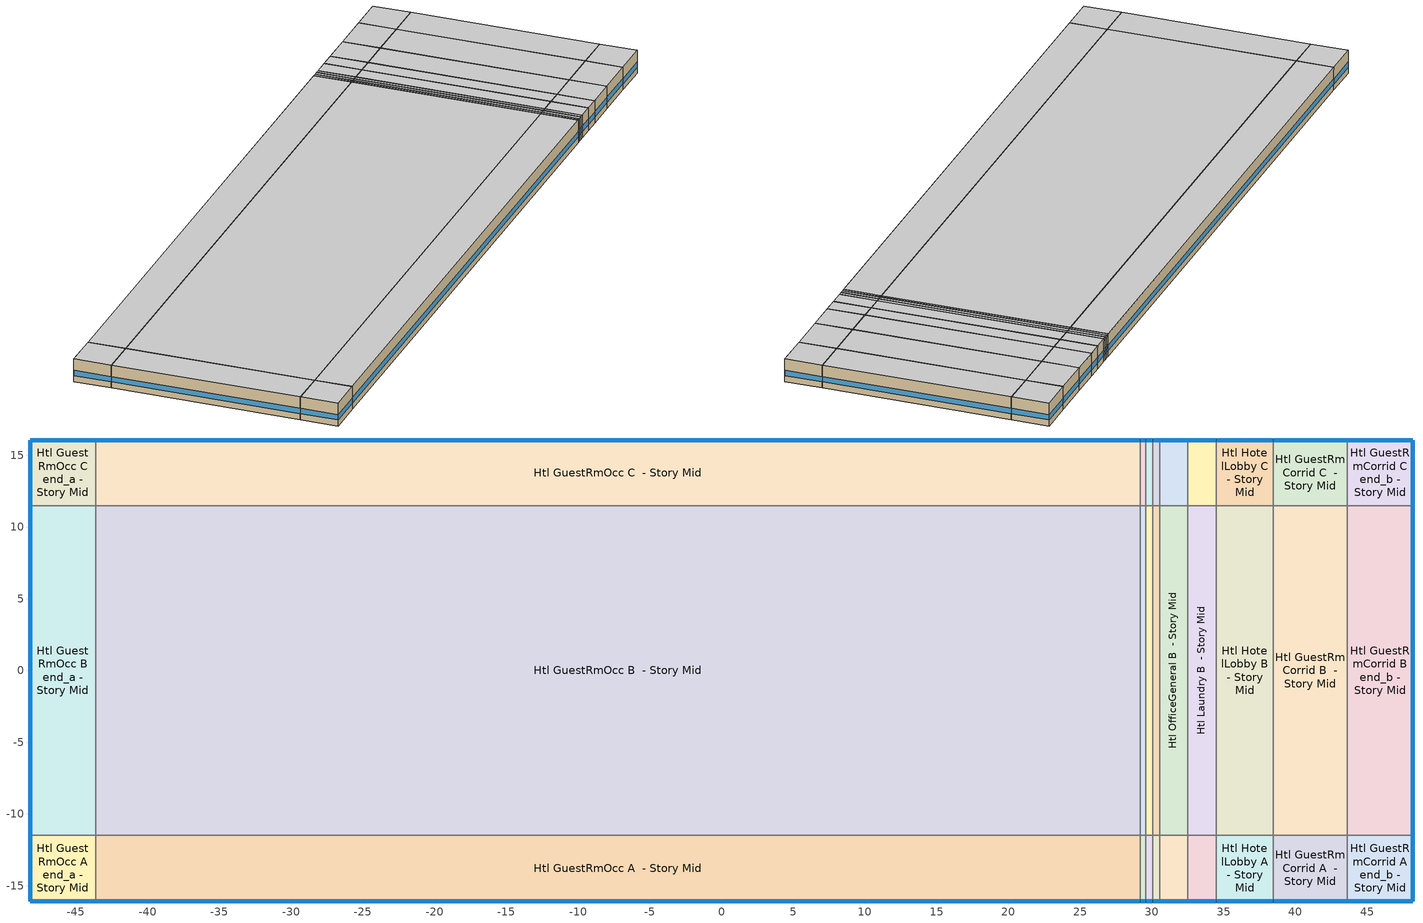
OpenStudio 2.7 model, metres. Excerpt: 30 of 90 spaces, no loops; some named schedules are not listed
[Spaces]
Htl GuestRmOcc A end_a - Story Mid
 floor adiabatic (DEER Carpeted 6in Slab Floor): -48.2,-16.07 -48.2,-11.5 -43.63,-11.5 -43.63,-16.07 z7.24
 wall outside: -48.2,-11.5 -48.2,-16.07 -43.63,-16.07 z7.24:10.13
 wall to Htl GuestRmOcc B end_a - Story Mid: -43.63,-11.5 -48.2,-11.5 z7.24:10.13
 wall to Htl GuestRmOcc A  - Story Mid: -43.63,-16.07 -43.63,-11.5 z7.24:10.13
 window: -48.18,-16.07 -43.66,-16.07 / -48.2,-11.52 -48.2,-16.04 z8:8.67
 ceiling adiabatic (DEER Carpeted 6in Slab Floor): -43.63,-16.07 -43.63,-11.5 -48.2,-11.5 -48.2,-16.07 z10.13
Htl GuestRmOcc B end_a - Story Mid
 floor adiabatic (DEER Carpeted 6in Slab Floor): -48.2,-11.5 -48.2,11.5 -43.63,11.5 -43.63,-11.5 z7.24
 wall outside: -48.2,11.5 -48.2,-11.5 z7.24:10.13
 wall to Htl GuestRmOcc C end_a - Story Mid: -43.63,11.5 -48.2,11.5 z7.24:10.13
 wall to Htl GuestRmOcc B  - Story Mid: -43.63,-11.5 -43.63,11.5 z7.24:10.13
 window: -48.2,11.47 -48.2,-11.47 z8:8.67
 ceiling adiabatic (DEER Carpeted 6in Slab Floor): -43.63,-11.5 -43.63,11.5 -48.2,11.5 -48.2,-11.5 z10.13
Htl GuestRmOcc C end_a - Story Mid
 floor adiabatic (DEER Carpeted 6in Slab Floor): -48.2,11.5 -48.2,16.07 -43.63,16.07 -43.63,11.5 z7.24
 wall outside: -43.63,16.07 -48.2,16.07 -48.2,11.5 z7.24:10.13
 wall to Htl GuestRmOcc C  - Story Mid: -43.63,11.5 -43.63,16.07 z7.24:10.13
 window: -48.2,16.04 -48.2,11.52 / -43.66,16.07 -48.18,16.07 z8:8.67
 ceiling adiabatic (DEER Carpeted 6in Slab Floor): -43.63,11.5 -43.63,16.07 -48.2,16.07 -48.2,11.5 z10.13
Htl GuestRmOcc A  - Story Mid
 floor adiabatic (DEER Carpeted 6in Slab Floor): -43.63,-16.07 -43.63,-11.5 29.19,-11.5 29.19,-16.07 z7.24
 wall outside: -43.63,-16.07 29.19,-16.07 z7.24:10.13
 wall to Htl GuestRmOcc B  - Story Mid: 29.19,-11.5 -43.63,-11.5 z7.24:10.13
 wall to Htl Dining A  - Story Mid: 29.19,-16.07 29.19,-11.5 z7.24:10.13
 window: -43.61,-16.07 29.17,-16.07 z8:8.67
 ceiling adiabatic (DEER Carpeted 6in Slab Floor): 29.19,-16.07 29.19,-11.5 -43.63,-11.5 -43.63,-16.07 z10.13
Htl GuestRmOcc B  - Story Mid
 floor adiabatic (DEER Carpeted 6in Slab Floor): -43.63,-11.5 -43.63,11.5 29.19,11.5 29.19,-11.5 z7.24
 wall to Htl GuestRmOcc C  - Story Mid: 29.19,11.5 -43.63,11.5 z7.24:10.13
 wall to Htl Dining B  - Story Mid: 29.19,-11.5 29.19,11.5 z7.24:10.13
 ceiling adiabatic (DEER Carpeted 6in Slab Floor): 29.19,-11.5 29.19,11.5 -43.63,11.5 -43.63,-11.5 z10.13
Htl GuestRmOcc C  - Story Mid
 floor adiabatic (DEER Carpeted 6in Slab Floor): -43.63,11.5 -43.63,16.07 29.19,16.07 29.19,11.5 z7.24
 wall outside: 29.19,16.07 -43.63,16.07 z7.24:10.13
 wall to Htl Dining C  - Story Mid: 29.19,11.5 29.19,16.07 z7.24:10.13
 window: 29.17,16.07 -43.61,16.07 z8:8.67
 ceiling adiabatic (DEER Carpeted 6in Slab Floor): 29.19,11.5 29.19,16.07 -43.63,16.07 -43.63,11.5 z10.13
Htl Dining A  - Story Mid
 floor adiabatic (DEER Carpeted 6in Slab Floor): 29.19,-16.07 29.19,-11.5 29.58,-11.5 29.58,-16.07 z7.24
 wall outside: 29.19,-16.07 29.58,-16.07 z7.24:10.13
 wall to Htl Dining B  - Story Mid: 29.58,-11.5 29.19,-11.5 z7.24:10.13
 wall to Htl BarCasino A  - Story Mid: 29.58,-16.07 29.58,-11.5 z7.24:10.13
 window: 29.22,-16.07 29.55,-16.07 z8:8.77
 ceiling adiabatic (DEER Carpeted 6in Slab Floor): 29.58,-16.07 29.58,-11.5 29.19,-11.5 29.19,-16.07 z10.13
Htl Dining B  - Story Mid
 floor adiabatic (DEER Carpeted 6in Slab Floor): 29.19,-11.5 29.19,11.5 29.58,11.5 29.58,-11.5 z7.24
 wall to Htl Dining C  - Story Mid: 29.58,11.5 29.19,11.5 z7.24:10.13
 wall to Htl BarCasino B  - Story Mid: 29.58,-11.5 29.58,11.5 z7.24:10.13
 ceiling adiabatic (DEER Carpeted 6in Slab Floor): 29.58,-11.5 29.58,11.5 29.19,11.5 29.19,-11.5 z10.13
Htl Dining C  - Story Mid
 floor adiabatic (DEER Carpeted 6in Slab Floor): 29.19,11.5 29.19,16.07 29.58,16.07 29.58,11.5 z7.24
 wall outside: 29.58,16.07 29.19,16.07 z7.24:10.13
 wall to Htl BarCasino C  - Story Mid: 29.58,11.5 29.58,16.07 z7.24:10.13
 window: 29.55,16.07 29.22,16.07 z8:8.77
 ceiling adiabatic (DEER Carpeted 6in Slab Floor): 29.58,11.5 29.58,16.07 29.19,16.07 29.19,11.5 z10.13
Htl BarCasino A  - Story Mid
 floor adiabatic (DEER Carpeted 6in Slab Floor): 29.58,-16.07 29.58,-11.5 30.06,-11.5 30.06,-16.07 z7.24
 wall outside: 29.58,-16.07 30.06,-16.07 z7.24:10.13
 wall to Htl BarCasino B  - Story Mid: 30.06,-11.5 29.58,-11.5 z7.24:10.13
 wall to Htl Kitchen A  - Story Mid: 30.06,-16.07 30.06,-11.5 z7.24:10.13
 window: 29.6,-16.07 30.03,-16.07 z8:8.75
 ceiling adiabatic (DEER Carpeted 6in Slab Floor): 30.06,-16.07 30.06,-11.5 29.58,-11.5 29.58,-16.07 z10.13
Htl BarCasino B  - Story Mid
 floor adiabatic (DEER Carpeted 6in Slab Floor): 29.58,-11.5 29.58,11.5 30.06,11.5 30.06,-11.5 z7.24
 wall to Htl BarCasino C  - Story Mid: 30.06,11.5 29.58,11.5 z7.24:10.13
 wall to Htl Kitchen B  - Story Mid: 30.06,-11.5 30.06,11.5 z7.24:10.13
 ceiling adiabatic (DEER Carpeted 6in Slab Floor): 30.06,-11.5 30.06,11.5 29.58,11.5 29.58,-11.5 z10.13
Htl BarCasino C  - Story Mid
 floor adiabatic (DEER Carpeted 6in Slab Floor): 29.58,11.5 29.58,16.07 30.06,16.07 30.06,11.5 z7.24
 wall outside: 30.06,16.07 29.58,16.07 z7.24:10.13
 wall to Htl Kitchen C  - Story Mid: 30.06,11.5 30.06,16.07 z7.24:10.13
 window: 30.03,16.07 29.6,16.07 z8:8.75
 ceiling adiabatic (DEER Carpeted 6in Slab Floor): 30.06,11.5 30.06,16.07 29.58,16.07 29.58,11.5 z10.13
Htl Kitchen A  - Story Mid
 floor adiabatic (DEER Carpeted 6in Slab Floor): 30.06,-16.07 30.06,-11.5 30.54,-11.5 30.54,-16.07 z7.24
 wall outside: 30.06,-16.07 30.54,-16.07 z7.24:10.13
 wall to Htl Kitchen B  - Story Mid: 30.54,-11.5 30.06,-11.5 z7.24:10.13
 wall to Htl OfficeGeneral A  - Story Mid: 30.54,-16.07 30.54,-11.5 z7.24:10.13
 window: 30.08,-16.07 30.52,-16.07 z8:8.75
 ceiling adiabatic (DEER Carpeted 6in Slab Floor): 30.54,-16.07 30.54,-11.5 30.06,-11.5 30.06,-16.07 z10.13
Htl Kitchen B  - Story Mid
 floor adiabatic (DEER Carpeted 6in Slab Floor): 30.06,-11.5 30.06,11.5 30.54,11.5 30.54,-11.5 z7.24
 wall to Htl Kitchen C  - Story Mid: 30.54,11.5 30.06,11.5 z7.24:10.13
 wall to Htl OfficeGeneral B  - Story Mid: 30.54,-11.5 30.54,11.5 z7.24:10.13
 ceiling adiabatic (DEER Carpeted 6in Slab Floor): 30.54,-11.5 30.54,11.5 30.06,11.5 30.06,-11.5 z10.13
Htl Kitchen C  - Story Mid
 floor adiabatic (DEER Carpeted 6in Slab Floor): 30.06,11.5 30.06,16.07 30.54,16.07 30.54,11.5 z7.24
 wall outside: 30.54,16.07 30.06,16.07 z7.24:10.13
 wall to Htl OfficeGeneral C  - Story Mid: 30.54,11.5 30.54,16.07 z7.24:10.13
 window: 30.52,16.07 30.08,16.07 z8:8.75
 ceiling adiabatic (DEER Carpeted 6in Slab Floor): 30.54,11.5 30.54,16.07 30.06,16.07 30.06,11.5 z10.13
Htl OfficeGeneral A  - Story Mid
 floor adiabatic (DEER Carpeted 6in Slab Floor): 30.54,-16.07 30.54,-11.5 32.52,-11.5 32.52,-16.07 z7.24
 wall outside: 30.54,-16.07 32.52,-16.07 z7.24:10.13
 wall to Htl OfficeGeneral B  - Story Mid: 32.52,-11.5 30.54,-11.5 z7.24:10.13
 wall to Htl Laundry A  - Story Mid: 32.52,-16.07 32.52,-11.5 z7.24:10.13
 window: 30.57,-16.07 32.49,-16.07 z8:8.68
 ceiling adiabatic (DEER Carpeted 6in Slab Floor): 32.52,-16.07 32.52,-11.5 30.54,-11.5 30.54,-16.07 z10.13
Htl OfficeGeneral B  - Story Mid
 floor adiabatic (DEER Carpeted 6in Slab Floor): 30.54,-11.5 30.54,11.5 32.52,11.5 32.52,-11.5 z7.24
 wall to Htl OfficeGeneral C  - Story Mid: 32.52,11.5 30.54,11.5 z7.24:10.13
 wall to Htl Laundry B  - Story Mid: 32.52,-11.5 32.52,11.5 z7.24:10.13
 ceiling adiabatic (DEER Carpeted 6in Slab Floor): 32.52,-11.5 32.52,11.5 30.54,11.5 30.54,-11.5 z10.13
Htl OfficeGeneral C  - Story Mid
 floor adiabatic (DEER Carpeted 6in Slab Floor): 30.54,11.5 30.54,16.07 32.52,16.07 32.52,11.5 z7.24
 wall outside: 32.52,16.07 30.54,16.07 z7.24:10.13
 wall to Htl Laundry C  - Story Mid: 32.52,11.5 32.52,16.07 z7.24:10.13
 window: 32.49,16.07 30.57,16.07 z8:8.68
 ceiling adiabatic (DEER Carpeted 6in Slab Floor): 32.52,11.5 32.52,16.07 30.54,16.07 30.54,11.5 z10.13
Htl Laundry A  - Story Mid
 floor adiabatic (DEER Carpeted 6in Slab Floor): 32.52,-16.07 32.52,-11.5 34.49,-11.5 34.49,-16.07 z7.24
 wall outside: 32.52,-16.07 34.49,-16.07 z7.24:10.13
 wall to Htl Laundry B  - Story Mid: 34.49,-11.5 32.52,-11.5 z7.24:10.13
 wall to Htl HotelLobby A  - Story Mid: 34.49,-16.07 34.49,-11.5 z7.24:10.13
 window: 32.54,-16.07 34.47,-16.07 z8:8.68
 ceiling adiabatic (DEER Carpeted 6in Slab Floor): 34.49,-16.07 34.49,-11.5 32.52,-11.5 32.52,-16.07 z10.13
Htl Laundry B  - Story Mid
 floor adiabatic (DEER Carpeted 6in Slab Floor): 32.52,-11.5 32.52,11.5 34.49,11.5 34.49,-11.5 z7.24
 wall to Htl Laundry C  - Story Mid: 34.49,11.5 32.52,11.5 z7.24:10.13
 wall to Htl HotelLobby B  - Story Mid: 34.49,-11.5 34.49,11.5 z7.24:10.13
 ceiling adiabatic (DEER Carpeted 6in Slab Floor): 34.49,-11.5 34.49,11.5 32.52,11.5 32.52,-11.5 z10.13
Htl Laundry C  - Story Mid
 floor adiabatic (DEER Carpeted 6in Slab Floor): 32.52,11.5 32.52,16.07 34.49,16.07 34.49,11.5 z7.24
 wall outside: 34.49,16.07 32.52,16.07 z7.24:10.13
 wall to Htl HotelLobby C  - Story Mid: 34.49,11.5 34.49,16.07 z7.24:10.13
 window: 34.47,16.07 32.54,16.07 z8:8.68
 ceiling adiabatic (DEER Carpeted 6in Slab Floor): 34.49,11.5 34.49,16.07 32.52,16.07 32.52,11.5 z10.13
Htl HotelLobby A  - Story Mid
 floor adiabatic (DEER Carpeted 6in Slab Floor): 34.49,-16.07 34.49,-11.5 38.46,-11.5 38.46,-16.07 z7.24
 wall outside: 34.49,-16.07 38.46,-16.07 z7.24:10.13
 wall to Htl HotelLobby B  - Story Mid: 38.46,-11.5 34.49,-11.5 z7.24:10.13
 wall to Htl GuestRmCorrid A  - Story Mid: 38.46,-16.07 38.46,-11.5 z7.24:10.13
 window: 34.52,-16.07 38.43,-16.07 z8:8.68
 ceiling adiabatic (DEER Carpeted 6in Slab Floor): 38.46,-16.07 38.46,-11.5 34.49,-11.5 34.49,-16.07 z10.13
Htl HotelLobby B  - Story Mid
 floor adiabatic (DEER Carpeted 6in Slab Floor): 34.49,-11.5 34.49,11.5 38.46,11.5 38.46,-11.5 z7.24
 wall to Htl HotelLobby C  - Story Mid: 38.46,11.5 34.49,11.5 z7.24:10.13
 wall to Htl GuestRmCorrid B  - Story Mid: 38.46,-11.5 38.46,11.5 z7.24:10.13
 ceiling adiabatic (DEER Carpeted 6in Slab Floor): 38.46,-11.5 38.46,11.5 34.49,11.5 34.49,-11.5 z10.13
Htl HotelLobby C  - Story Mid
 floor adiabatic (DEER Carpeted 6in Slab Floor): 34.49,11.5 34.49,16.07 38.46,16.07 38.46,11.5 z7.24
 wall outside: 38.46,16.07 34.49,16.07 z7.24:10.13
 wall to Htl GuestRmCorrid C  - Story Mid: 38.46,11.5 38.46,16.07 z7.24:10.13
 window: 38.43,16.07 34.52,16.07 z8:8.68
 ceiling adiabatic (DEER Carpeted 6in Slab Floor): 38.46,11.5 38.46,16.07 34.49,16.07 34.49,11.5 z10.13
Htl GuestRmCorrid A  - Story Mid
 floor adiabatic (DEER Carpeted 6in Slab Floor): 38.46,-16.07 38.46,-11.5 43.63,-11.5 43.63,-16.07 z7.24
 wall outside: 38.46,-16.07 43.63,-16.07 z7.24:10.13
 wall to Htl GuestRmCorrid B  - Story Mid: 43.63,-11.5 38.46,-11.5 z7.24:10.13
 wall to Htl GuestRmCorrid A end_b - Story Mid: 43.63,-16.07 43.63,-11.5 z7.24:10.13
 window: 38.48,-16.07 43.61,-16.07 z8:8.67
 ceiling adiabatic (DEER Carpeted 6in Slab Floor): 43.63,-16.07 43.63,-11.5 38.46,-11.5 38.46,-16.07 z10.13
Htl GuestRmCorrid B  - Story Mid
 floor adiabatic (DEER Carpeted 6in Slab Floor): 38.46,-11.5 38.46,11.5 43.63,11.5 43.63,-11.5 z7.24
 wall to Htl GuestRmCorrid C  - Story Mid: 43.63,11.5 38.46,11.5 z7.24:10.13
 wall to Htl GuestRmCorrid B end_b - Story Mid: 43.63,-11.5 43.63,11.5 z7.24:10.13
 ceiling adiabatic (DEER Carpeted 6in Slab Floor): 43.63,-11.5 43.63,11.5 38.46,11.5 38.46,-11.5 z10.13
Htl GuestRmCorrid C  - Story Mid
 floor adiabatic (DEER Carpeted 6in Slab Floor): 38.46,11.5 38.46,16.07 43.63,16.07 43.63,11.5 z7.24
 wall outside: 43.63,16.07 38.46,16.07 z7.24:10.13
 wall to Htl GuestRmCorrid C end_b - Story Mid: 43.63,11.5 43.63,16.07 z7.24:10.13
 window: 43.61,16.07 38.48,16.07 z8:8.67
 ceiling adiabatic (DEER Carpeted 6in Slab Floor): 43.63,11.5 43.63,16.07 38.46,16.07 38.46,11.5 z10.13
Htl GuestRmCorrid A end_b - Story Mid
 floor adiabatic (DEER Carpeted 6in Slab Floor): 43.63,-16.07 43.63,-11.5 48.2,-11.5 48.2,-16.07 z7.24
 wall outside: 43.63,-16.07 48.2,-16.07 48.2,-11.5 z7.24:10.13
 wall to Htl GuestRmCorrid B end_b - Story Mid: 48.2,-11.5 43.63,-11.5 z7.24:10.13
 window: 43.66,-16.07 48.18,-16.07 / 48.2,-16.04 48.2,-11.52 z8:8.67
 ceiling adiabatic (DEER Carpeted 6in Slab Floor): 48.2,-16.07 48.2,-11.5 43.63,-11.5 43.63,-16.07 z10.13
Htl GuestRmCorrid B end_b - Story Mid
 floor adiabatic (DEER Carpeted 6in Slab Floor): 43.63,-11.5 43.63,11.5 48.2,11.5 48.2,-11.5 z7.24
 wall outside: 48.2,-11.5 48.2,11.5 z7.24:10.13
 wall to Htl GuestRmCorrid C end_b - Story Mid: 48.2,11.5 43.63,11.5 z7.24:10.13
 window: 48.2,-11.47 48.2,11.47 z8:8.67
 ceiling adiabatic (DEER Carpeted 6in Slab Floor): 48.2,-11.5 48.2,11.5 43.63,11.5 43.63,-11.5 z10.13
Htl GuestRmCorrid C end_b - Story Mid
 floor adiabatic (DEER Carpeted 6in Slab Floor): 43.63,11.5 43.63,16.07 48.2,16.07 48.2,11.5 z7.24
 wall outside: 48.2,11.5 48.2,16.07 43.63,16.07 z7.24:10.13
 window: 48.18,16.07 43.66,16.07 / 48.2,11.52 48.2,16.04 z8:8.67
 ceiling adiabatic (DEER Carpeted 6in Slab Floor): 48.2,11.5 48.2,16.07 43.63,16.07 43.63,11.5 z10.13
[Building]
DEER Pre-1975|Htl: Default Construction Set=Res DEER Pre-1975 - Htl - CEC T24-CEC6; Standards Building Type=Htl
[Site]
Site 1: Terrain=City
[ClimateZones]
Climate Zone Institution Name 1=CEC; Climate Zone Document Name 1=California Climate Zone Descriptions; Climate Zone Document Year 1=1995; Climate Zone Value 1=6; Climate Zone Institution Name 2=ASHRAE; Climate Zone Document Name 2=ANSI/ASHRAE Standard 169; Climate Zone Document Year 2=2006
[SizingPeriod:DesignDay] Barometric Pressure {Pa}=100977; Sky Clearness=0; Rain Indicator=0; Snow Indicator=0; Day of Month=21; Daylight Saving Time Indicator=0; Humidity Indicating Type=Wetbulb; Dry-Bulb Temperature Range Modifier Type=DefaultMultipliers
Name | Maximum Dry-Bulb Temperature {C} | Daily Dry-Bulb Temperature Range {deltaC} | Humidity Indicating Conditions at Maximum Dry-Bulb | Wind Speed {m/s} | Wind Direction {deg} | Month | Day Type | Solar Model Indicator | ASHRAE Taub | ASHRAE Taud
Houston Bush Intercontinental Ann Htg 99.6% Condns DB | -1.6 | 0 | -1.6 | 2.8 | 0 | 1 | WinterDesignDay | ASHRAEClearSky
Houston Bush Intercontinental Ann Clg .4% Condns DB=>MWB | 36 | 10.1 | 24.8 | 3.5 | 170 | 7 | SummerDesignDay | ASHRAETau | 0.499 | 1.97
[Site:GroundTemperature:BuildingSurface]
19.527, 19.502, 19.536, 19.598, 20.002, 21.64, 22.225, 22.375, 21.449, 20.121, 19.802, 19.633
[DefaultConstructionSet]
Res DEER Pre-1975 - Htl - CEC T24-CEC6: Default Exterior Surface Constructions=Default Surface Constructions 1; Default Interior Surface Constructions=Default Surface Constructions 2; Default Ground Contact Surface Constructions=Default Surface Constructions 3; Default Exterior SubSurface Constructions=Default Sub Surface Constructions 1; Default Interior SubSurface Constructions=Default Sub Surface Constructions 2; Interior Partition Construction=Typical Interior Partition
[DefaultSurfaceConstructions]
Name | Floor Construction | Wall Construction | Roof Ceiling Construction
Default Surface Constructions 1 | DEER Uncarpeted 6in Slab Floor | DEER Insulated Exterior Mass Wall R-3.51 | DEER Metal Framed Roof R-15.77
Default Surface Constructions 2 | DEER Carpeted 6in Slab Floor | Typical Interior Wall | DEER Carpeted 6in Slab Floor
Default Surface Constructions 3 | DEER Carpeted 6in Slab Floor | Typical Uninsulated Basement Mass Wall
[Construction]
DEER Uncarpeted 6in Slab Floor: Typical Insulation R-1.73, 6 in. Normalweight Concrete Floor
DEER Insulated Exterior Mass Wall R-3.51: 8 in. Concrete Block Wall, Typical Insulation R-1.73
DEER Metal Framed Roof R-15.77: Roof Membrane, Typical Insulation R-15.27, Metal Roof Surface
DEER Carpeted 6in Slab Floor: Typical Insulation, 6 in. Normalweight Concrete Floor, Typical Carpet Pad
Typical Interior Wall: G01 13mm gypsum board, G01 13mm gypsum board
Typical Uninsulated Basement Mass Wall: 8 in. Concrete Block Basement Wall
DEER Metal Framed Window U-1.23 SHGC 0.82: Simple Glazing U-1.23 SHGC 0.82
DEER Metal Framed Window U-1.23 SHGC 0.82 1: Simple Glazing U-1.23 SHGC 0.82 1
Typical Uninsulated Swinging Door: Typical Insulation
U 0.98 SHGC 0.68 Sgl Ref-B-H Clr 6mm: REF B CLEAR HI 6MM
Typical Insulated Metal Door: F08 Metal surface, Typical Insulation
DEER Skylight U-1.31 SHGC 0.61: Simple Glazing U-1.23 SHGC 0.61
Typical Interior Window: Clear 3mm
Typical Interior Door; Typical Interior Partition: G05 25mm wood
[Material:NoMass] Roughness=Smooth; Thermal Absorptance=0.9; Solar Absorptance=0.7
Name | Thermal Resistance {m2-K/W} | Visible Absorptance
Typical Insulation R-1.73 | 0.305336 | 0.7
Typical Insulation R-15.27 | 2.68843 | 0.7
Typical Insulation | 0.0282222 | 0.7
Typical Carpet Pad | 0.21648 | 0.8
[Material] Thermal Absorptance=0.9
Name | Roughness | Thickness {m} | Conductivity {W/m-K} | Density {kg/m3} | Specific Heat {J/kg-K} | Solar Absorptance | Visible Absorptance
6 in. Normalweight Concrete Floor | MediumRough | 0.1524 | 2.31 | 2322 | 832 | 0.7 | 0.7
8 in. Concrete Block Wall | MediumRough | 0.2032 | 0.72 | 800 | 832 | 0.7 | 0.7
Roof Membrane | VeryRough | 0.0095 | 0.16 | 1121.29 | 1460 | 0.7 | 0.7
Metal Roof Surface; F08 Metal surface | Smooth | 0.0008 | 45.28 | 7824 | 500 | 0.7 | 0.7
G01 13mm gypsum board | Smooth | 0.0127 | 0.160031 | 800.001 | 1090.73 | 0.7 | 0.5
8 in. Concrete Block Basement Wall | MediumRough | 0.2032 | 1.326 | 1842 | 912 | 0.7 | 0.7
G05 25mm wood | MediumSmooth | 0.0254 | 0.15 | 608 | 1630 | 0.5 | 0.5
[DefaultSubSurfaceConstructions]
Name | Fixed Window Construction | Operable Window Construction | Door Construction | Glass Door Construction | Overhead Door Construction | Skylight Construction | Tubular Daylight Dome Construction | Tubular Daylight Diffuser Construction
Default Sub Surface Constructions 1 | DEER Metal Framed Window U-1.23 SHGC 0.82 | DEER Metal Framed Window U-1.23 SHGC 0.82 1 | Typical Uninsulated Swinging Door | U 0.98 SHGC 0.68 Sgl Ref-B-H Clr 6mm | Typical Insulated Metal Door | DEER Skylight U-1.31 SHGC 0.61 | Typical Interior Window | Typical Interior Window
Default Sub Surface Constructions 2 | Typical Interior Window | Typical Interior Window | Typical Interior Door
[WindowMaterial:SimpleGlazingSystem] Visible Transmittance=0.25
Name | U-Factor {W/m2-K} | Solar Heat Gain Coefficient
Simple Glazing U-1.23 SHGC 0.82; Simple Glazing U-1.23 SHGC 0.82 1 | 6.98426 | 0.82
Simple Glazing U-1.23 SHGC 0.61 | 7 | 0.61
[WindowMaterial:Glazing] Optical Data Type=SpectralAverage; Infrared Transmittance at Normal Incidence=0; Front Side Infrared Hemispherical Emissivity=0.84; Conductivity {W/m-K}=0.9; Dirt Correction Factor for Solar and Visible Transmittance=1; Solar Diffusing=No
Name | Thickness {m} | Solar Transmittance at Normal Incidence | Front Side Solar Reflectance at Normal Incidence | Back Side Solar Reflectance at Normal Incidence | Visible Transmittance at Normal Incidence | Front Side Visible Reflectance at Normal Incidence | Back Side Visible Reflectance at Normal Incidence | Back Side Infrared Hemispherical Emissivity
REF B CLEAR HI 6MM | 0.006 | 0.24 | 0.16 | 0.32 | 0.3 | 0.16 | 0.29 | 0.6
Clear 3mm | 0.003 | 0.837 | 0.075 | 0.075 | 0.898 | 0.081 | 0.081 | 0.84
[SpaceType] Standards Building Type=Htl
Name | Default Schedule Set | Design Specification Outdoor Air Object | Standards Space Type
Htl Dining - DEER Pre-1975 | Htl Dining Schedule Set | Htl Dining Ventilation | Dining
Htl BarCasino - DEER Pre-1975 | Htl BarCasino Schedule Set | Htl BarCasino Ventilation | BarCasino
Htl HotelLobby - DEER Pre-1975 | Htl HotelLobby Schedule Set | Htl HotelLobby Ventilation | HotelLobby
Htl OfficeGeneral - DEER Pre-1975 | Htl OfficeGeneral Schedule Set | Htl OfficeGeneral Ventilation | OfficeGeneral
Htl GuestRmCorrid - DEER Pre-1975 | Htl GuestRmCorrid Schedule Set | Htl GuestRmCorrid Ventilation | GuestRmCorrid
Htl Laundry - DEER Pre-1975 | Htl Laundry Schedule Set | Htl Laundry Ventilation | Laundry
Htl GuestRmOcc - DEER Pre-1975 | Htl GuestRmOcc Schedule Set | Htl GuestRmOcc Ventilation | GuestRmOcc
Htl Kitchen - DEER Pre-1975 | Htl Kitchen Schedule Set | Htl Kitchen Ventilation | Kitchen
[BuildingStory]
Story Mid: Nominal Z Coordinate {m}=7.239; Nominal Floor to Floor Height {m}=2.8956
[Space] Building Story=Story Mid
Name | Space Type | Thermal Zone
Htl GuestRmOcc A end_a - Story Mid | Htl GuestRmOcc - DEER Pre-1975 | Zone Htl GuestRmOcc A end_a - Story Mid
Htl GuestRmOcc B end_a - Story Mid | Htl GuestRmOcc - DEER Pre-1975 | Zone Htl GuestRmOcc B end_a - Story Mid
Htl GuestRmOcc C end_a - Story Mid | Htl GuestRmOcc - DEER Pre-1975 | Zone Htl GuestRmOcc C end_a - Story Mid
Htl GuestRmOcc A  - Story Mid | Htl GuestRmOcc - DEER Pre-1975 | Zone Htl GuestRmOcc A  - Story Mid
Htl GuestRmOcc B  - Story Mid | Htl GuestRmOcc - DEER Pre-1975 | Zone Htl GuestRmOcc B  - Story Mid
Htl GuestRmOcc C  - Story Mid | Htl GuestRmOcc - DEER Pre-1975 | Zone Htl GuestRmOcc C  - Story Mid
Htl Dining A  - Story Mid | Htl Dining - DEER Pre-1975 | Zone Htl Dining A  - Story Mid
Htl Dining B  - Story Mid | Htl Dining - DEER Pre-1975 | Zone Htl Dining B  - Story Mid
Htl Dining C  - Story Mid | Htl Dining - DEER Pre-1975 | Zone Htl Dining C  - Story Mid
Htl BarCasino A  - Story Mid | Htl BarCasino - DEER Pre-1975 | Zone Htl BarCasino A  - Story Mid
Htl BarCasino B  - Story Mid | Htl BarCasino - DEER Pre-1975 | Zone Htl BarCasino B  - Story Mid
Htl BarCasino C  - Story Mid | Htl BarCasino - DEER Pre-1975 | Zone Htl BarCasino C  - Story Mid
Htl Kitchen A  - Story Mid | Htl Kitchen - DEER Pre-1975 | Zone Htl Kitchen A  - Story Mid
Htl Kitchen B  - Story Mid | Htl Kitchen - DEER Pre-1975 | Zone Htl Kitchen B  - Story Mid
Htl Kitchen C  - Story Mid | Htl Kitchen - DEER Pre-1975 | Zone Htl Kitchen C  - Story Mid
Htl OfficeGeneral A  - Story Mid | Htl OfficeGeneral - DEER Pre-1975 | Zone Htl OfficeGeneral A  - Story Mid
Htl OfficeGeneral B  - Story Mid | Htl OfficeGeneral - DEER Pre-1975 | Zone Htl OfficeGeneral B  - Story Mid
Htl OfficeGeneral C  - Story Mid | Htl OfficeGeneral - DEER Pre-1975 | Zone Htl OfficeGeneral C  - Story Mid
Htl Laundry A  - Story Mid | Htl Laundry - DEER Pre-1975 | Zone Htl Laundry A  - Story Mid
Htl Laundry B  - Story Mid | Htl Laundry - DEER Pre-1975 | Zone Htl Laundry B  - Story Mid
Htl Laundry C  - Story Mid | Htl Laundry - DEER Pre-1975 | Zone Htl Laundry C  - Story Mid
Htl HotelLobby A  - Story Mid | Htl HotelLobby - DEER Pre-1975 | Zone Htl HotelLobby A  - Story Mid
Htl HotelLobby B  - Story Mid | Htl HotelLobby - DEER Pre-1975 | Zone Htl HotelLobby B  - Story Mid
Htl HotelLobby C  - Story Mid | Htl HotelLobby - DEER Pre-1975 | Zone Htl HotelLobby C  - Story Mid
Htl GuestRmCorrid A  - Story Mid | Htl GuestRmCorrid - DEER Pre-1975 | Zone Htl GuestRmCorrid A  - Story Mid
Htl GuestRmCorrid B  - Story Mid | Htl GuestRmCorrid - DEER Pre-1975 | Zone Htl GuestRmCorrid B  - Story Mid
Htl GuestRmCorrid C  - Story Mid | Htl GuestRmCorrid - DEER Pre-1975 | Zone Htl GuestRmCorrid C  - Story Mid
Htl GuestRmCorrid A end_b - Story Mid | Htl GuestRmCorrid - DEER Pre-1975 | Zone Htl GuestRmCorrid A end_b - Story Mid
Htl GuestRmCorrid B end_b - Story Mid | Htl GuestRmCorrid - DEER Pre-1975 | Zone Htl GuestRmCorrid B end_b - Story Mid
Htl GuestRmCorrid C end_b - Story Mid | Htl GuestRmCorrid - DEER Pre-1975 | Zone Htl GuestRmCorrid C end_b - Story Mid
[ThermalZone] Multiplier=4; Use Ideal Air Loads=No
Name | Thermostat
Zone Htl GuestRmOcc A end_a - Story Mid | Htl GuestRmOcc - DEER Pre-1975 Thermostat 8
Zone Htl GuestRmOcc B end_a - Story Mid | Htl GuestRmOcc - DEER Pre-1975 Thermostat 9
Zone Htl GuestRmOcc C end_a - Story Mid | Htl GuestRmOcc - DEER Pre-1975 Thermostat 10
Zone Htl GuestRmOcc A  - Story Mid | Htl GuestRmOcc - DEER Pre-1975 Thermostat 11
Zone Htl GuestRmOcc B  - Story Mid | Htl GuestRmOcc - DEER Pre-1975 Thermostat 7
Zone Htl GuestRmOcc C  - Story Mid | Htl GuestRmOcc - DEER Pre-1975 Thermostat 12
Zone Htl Dining A  - Story Mid | Htl Dining - DEER Pre-1975 Thermostat 3
Zone Htl Dining B  - Story Mid | Htl Dining - DEER Pre-1975 Thermostat 4
Zone Htl Dining C  - Story Mid | Htl Dining - DEER Pre-1975 Thermostat 5
Zone Htl BarCasino A  - Story Mid | Htl BarCasino - DEER Pre-1975 Thermostat 4
Zone Htl BarCasino B  - Story Mid | Htl BarCasino - DEER Pre-1975 Thermostat 2
Zone Htl BarCasino C  - Story Mid | Htl BarCasino - DEER Pre-1975 Thermostat 5
Zone Htl Kitchen A  - Story Mid | Htl Kitchen - DEER Pre-1975 Thermostat 1
Zone Htl Kitchen B  - Story Mid | Htl Kitchen - DEER Pre-1975 Thermostat
Zone Htl Kitchen C  - Story Mid | Htl Kitchen - DEER Pre-1975 Thermostat 5
Zone Htl OfficeGeneral A  - Story Mid | Htl OfficeGeneral - DEER Pre-1975 Thermostat 6
Zone Htl OfficeGeneral B  - Story Mid | Htl OfficeGeneral - DEER Pre-1975 Thermostat 5
Zone Htl OfficeGeneral C  - Story Mid | Htl OfficeGeneral - DEER Pre-1975 Thermostat 4
Zone Htl Laundry A  - Story Mid | Htl Laundry - DEER Pre-1975 Thermostat 6
Zone Htl Laundry B  - Story Mid | Htl Laundry - DEER Pre-1975 Thermostat
Zone Htl Laundry C  - Story Mid | Htl Laundry - DEER Pre-1975 Thermostat 5
Zone Htl HotelLobby A  - Story Mid | Htl HotelLobby - DEER Pre-1975 Thermostat
Zone Htl HotelLobby B  - Story Mid | Htl HotelLobby - DEER Pre-1975 Thermostat 6
Zone Htl HotelLobby C  - Story Mid | Htl HotelLobby - DEER Pre-1975 Thermostat 4
Zone Htl GuestRmCorrid A  - Story Mid | Htl GuestRmCorrid - DEER Pre-1975 Thermostat 2
Zone Htl GuestRmCorrid B  - Story Mid | Htl GuestRmCorrid - DEER Pre-1975 Thermostat 10
Zone Htl GuestRmCorrid C  - Story Mid | Htl GuestRmCorrid - DEER Pre-1975 Thermostat 5
Zone Htl GuestRmCorrid A end_b - Story Mid | Htl GuestRmCorrid - DEER Pre-1975 Thermostat 1
Zone Htl GuestRmCorrid B end_b - Story Mid | Htl GuestRmCorrid - DEER Pre-1975 Thermostat 11
Zone Htl GuestRmCorrid C end_b - Story Mid | Htl GuestRmCorrid - DEER Pre-1975 Thermostat 9
[People:Definition] Number of People Calculation Method=People/Area; Fraction Radiant=0.3
Name | People per Space Floor Area {person/m2}
Htl BarCasino People Definition; Htl Dining People Definition | 0.477918
Htl HotelLobby People Definition; Htl GuestRmCorrid People Definition; Htl Laundry People Definition | 0.0721182
Htl OfficeGeneral People Definition | 0.0473612
Htl Kitchen People Definition; Htl GuestRmOcc People Definition | 0.0355209
[People] Work Efficiency Schedule=Work Efficiency Schedule; Clothing Insulation Schedule=Clothing Schedule; Air Velocity Schedule=Air Velocity Schedule; Multiplier=1
Name | People Definition | Space or SpaceType
Htl BarCasino People | Htl BarCasino People Definition | Htl BarCasino - DEER Pre-1975
Htl Dining People | Htl Dining People Definition | Htl Dining - DEER Pre-1975
Htl HotelLobby People | Htl HotelLobby People Definition | Htl HotelLobby - DEER Pre-1975
Htl GuestRmCorrid People | Htl GuestRmCorrid People Definition | Htl GuestRmCorrid - DEER Pre-1975
Htl OfficeGeneral People | Htl OfficeGeneral People Definition | Htl OfficeGeneral - DEER Pre-1975
Htl Laundry People | Htl Laundry People Definition | Htl Laundry - DEER Pre-1975
Htl Kitchen People | Htl Kitchen People Definition | Htl Kitchen - DEER Pre-1975
Htl GuestRmOcc People | Htl GuestRmOcc People Definition | Htl GuestRmOcc - DEER Pre-1975
[Lights:Definition] Design Level Calculation Method=Watts/Area
Name | Watts per Space Floor Area {W/m2}
Htl BarCasino Lights Definition | 11.8403
Htl Dining Lights Definition; Htl Laundry Lights Definition | 16.1459
Htl HotelLobby Lights Definition | 19.375
Htl GuestRmCorrid Lights Definition; Htl GuestRmOcc Lights Definition | 8.61113
Htl OfficeGeneral Lights Definition | 13.9931
Htl Kitchen Lights Definition | 18.2986
[Lights] Fraction Replaceable=0
Name | Lights Definition | Space or SpaceType
Htl BarCasino Lights | Htl BarCasino Lights Definition | Htl BarCasino - DEER Pre-1975
Htl Dining Lights | Htl Dining Lights Definition | Htl Dining - DEER Pre-1975
Htl HotelLobby Lights | Htl HotelLobby Lights Definition | Htl HotelLobby - DEER Pre-1975
Htl GuestRmCorrid Lights | Htl GuestRmCorrid Lights Definition | Htl GuestRmCorrid - DEER Pre-1975
Htl OfficeGeneral Lights | Htl OfficeGeneral Lights Definition | Htl OfficeGeneral - DEER Pre-1975
Htl Laundry Lights | Htl Laundry Lights Definition | Htl Laundry - DEER Pre-1975
Htl Kitchen Lights | Htl Kitchen Lights Definition | Htl Kitchen - DEER Pre-1975
Htl GuestRmOcc Lights | Htl GuestRmOcc Lights Definition | Htl GuestRmOcc - DEER Pre-1975
[ElectricEquipment:Definition] Design Level Calculation Method=Watts/Area
Name | Watts per Space Floor Area {W/m2} | Fraction Radiant
Htl BarCasino Elec Equip Definition | 12.3785 | 0.5
Htl Dining Elec Equip Definition; Htl HotelLobby Elec Equip Definition; Htl GuestRmOcc Elec Equip Definition | 6.18925 | 0.5
Htl GuestRmCorrid Elec Equip Definition | 2.15278 | 0.5
Htl OfficeGeneral Elec Equip Definition | 18.5677 | 0.5
Htl Laundry Elec Equip Definition | 37.1355 | 0.5
Htl Kitchen Elec Equip Definition | 58.6633 | 1
[ElectricEquipment]
Name | Electric Equipment Definition | Space or SpaceType
Htl BarCasino Elec Equip | Htl BarCasino Elec Equip Definition | Htl BarCasino - DEER Pre-1975
Htl Dining Elec Equip | Htl Dining Elec Equip Definition | Htl Dining - DEER Pre-1975
Htl HotelLobby Elec Equip | Htl HotelLobby Elec Equip Definition | Htl HotelLobby - DEER Pre-1975
Htl GuestRmCorrid Elec Equip | Htl GuestRmCorrid Elec Equip Definition | Htl GuestRmCorrid - DEER Pre-1975
Htl OfficeGeneral Elec Equip | Htl OfficeGeneral Elec Equip Definition | Htl OfficeGeneral - DEER Pre-1975
Htl Laundry Elec Equip | Htl Laundry Elec Equip Definition | Htl Laundry - DEER Pre-1975
Htl Kitchen Elec Equip | Htl Kitchen Elec Equip Definition | Htl Kitchen - DEER Pre-1975
Htl GuestRmOcc Elec Equip | Htl GuestRmOcc Elec Equip Definition | Htl GuestRmOcc - DEER Pre-1975
[DesignSpecification:OutdoorAir] Outdoor Air Method=Sum
Name | Outdoor Air Flow per Floor Area {m3/s-m2}
Htl BarCasino Ventilation | 0.0067564
Htl Dining Ventilation | 0.0045212
Htl HotelLobby Ventilation; Htl GuestRmOcc Ventilation | 0.000508
Htl GuestRmCorrid Ventilation; Htl Kitchen Ventilation | 0.000254
Htl OfficeGeneral Ventilation | 0.0004572
Htl Laundry Ventilation | 0.0008636
[DefaultScheduleSet] Infiltration Schedule=D_Htl_All_C_Inf_Yr
Name | Number of People Schedule | People Activity Level Schedule | Lighting Schedule | Electric Equipment Schedule
Htl BarCasino Schedule Set | D_Htl_Din_Occup_Yr | DEER Activity 161W/person | D17_Htl_Bar_LF_Yr | D_Htl_Din_Misc_Yr
Htl Dining Schedule Set | D_Htl_Din_Occup_Yr | DEER Activity 161W/person | D17_Htl_Din_LF_Yr | D_Htl_Din_Misc_Yr
Htl HotelLobby Schedule Set | D_Htl_Lob_Occup_Yr | DEER Activity 147W/person | D17_Htl_HotLob_LF_Yr | D_Htl_Lob_Misc_Yr
Htl GuestRmCorrid Schedule Set | D_Htl_GRmCi_Occup_Yr | DEER Activity 147W/person | D17_Htl_GRmCi_LF_Yr | D_Htl_GRmCi_Misc_Yr
Htl OfficeGeneral Schedule Set | D_Htl_OffGen_Occup_Yr | DEER Activity 132W/person | D17_Htl_OffGen_LF_Yr | D_Htl_OffGen_Misc_Yr
Htl Laundry Schedule Set | D_Htl_FacMnt_Occup_Yr | DEER Activity 147W/person | D17_Htl_Laun_LF_Yr | D_Htl_FacMnt_Misc_Yr
Htl Kitchen Schedule Set | D_Htl_Ktchn_Occup_Yr | DEER Activity 220W/person | D17_Htl_Ktchn_LF_Yr | D_Htl_Ktchn_Misc_Yr
Htl GuestRmOcc Schedule Set | D_Htl_GRmO_Occup_Yr | DEER Activity 117W/person | D17_Htl_GRmO_LF_Yr | D_Htl_GRmO_Misc_Yr
[SpaceInfiltration:DesignFlowRate] Schedule=Always On Discrete; Design Flow Rate Calculation Method=Flow/ExteriorArea; Flow per Exterior Surface Area {m3/s-m2}=0.00019304; Constant Term Coefficient=0; Temperature Term Coefficient=0; Velocity Term Coefficient=0.224; Velocity Squared Term Coefficient=0
Name | Space or SpaceType
Htl BarCasino A  - Story Mid Infiltration | Htl BarCasino A  - Story Mid
Htl BarCasino C  - Story Mid Infiltration | Htl BarCasino C  - Story Mid
Htl Dining A  - Story Mid Infiltration | Htl Dining A  - Story Mid
Htl Dining C  - Story Mid Infiltration | Htl Dining C  - Story Mid
Htl GuestRmCorrid A  - Story Mid Infiltration | Htl GuestRmCorrid A  - Story Mid
Htl GuestRmCorrid A end_b - Story Mid Infiltration | Htl GuestRmCorrid A end_b - Story Mid
Htl GuestRmCorrid B end_b - Story Mid Infiltration | Htl GuestRmCorrid B end_b - Story Mid
Htl GuestRmCorrid C  - Story Mid Infiltration | Htl GuestRmCorrid C  - Story Mid
Htl GuestRmCorrid C end_b - Story Mid Infiltration | Htl GuestRmCorrid C end_b - Story Mid
Htl GuestRmOcc A  - Story Mid Infiltration | Htl GuestRmOcc A  - Story Mid
Htl GuestRmOcc A end_a - Story Mid Infiltration | Htl GuestRmOcc A end_a - Story Mid
Htl GuestRmOcc B end_a - Story Mid Infiltration | Htl GuestRmOcc B end_a - Story Mid
Htl GuestRmOcc C  - Story Mid Infiltration | Htl GuestRmOcc C  - Story Mid
Htl GuestRmOcc C end_a - Story Mid Infiltration | Htl GuestRmOcc C end_a - Story Mid
Htl HotelLobby A  - Story Mid Infiltration | Htl HotelLobby A  - Story Mid
Htl HotelLobby C  - Story Mid Infiltration | Htl HotelLobby C  - Story Mid
Htl Kitchen A  - Story Mid Infiltration | Htl Kitchen A  - Story Mid
Htl Kitchen C  - Story Mid Infiltration | Htl Kitchen C  - Story Mid
Htl Laundry A  - Story Mid Infiltration | Htl Laundry A  - Story Mid
Htl Laundry C  - Story Mid Infiltration | Htl Laundry C  - Story Mid
Htl OfficeGeneral A  - Story Mid Infiltration | Htl OfficeGeneral A  - Story Mid
Htl OfficeGeneral C  - Story Mid Infiltration | Htl OfficeGeneral C  - Story Mid
[Exterior:Lights:Definition]
Name | Design Level {W}
Parking Areas and Drives Def (W/ft^2) | 0.04
Building Facades Def (W/ft^2) | 0.25
Main Entries Def (W/ft) | 30
Other Doors Def (W/ft) | 25
Entry Canopies Def (W/ft^2) | 4
[Exterior:Lights] Schedule=Always On Discrete; Control Option=AstronomicalClock
Name | Exterior Lights Definition | Multiplier
Parking Areas and Drives | Parking Areas and Drives Def (W/ft^2) | 183662
Building Facades | Building Facades Def (W/ft^2) | 8012.73
Main Entries | Main Entries Def (W/ft) | 98.8333
Other Doors | Other Doors Def (W/ft) | 30.2789
Entry Canopies | Entry Canopies Def (W/ft^2) | 1620
[ThermostatSetpoint:DualSetpoint] Heating Setpoint Temperature Schedule=D_Htl_All_HTemp_Yr; Cooling Setpoint Temperature Schedule=D_Htl_All_CTemp_Yr
Htl BarCasino - DEER Pre-1975 Thermostat 2; Htl BarCasino - DEER Pre-1975 Thermostat 4; Htl BarCasino - DEER Pre-1975 Thermostat 5; Htl Dining - DEER Pre-1975 Thermostat 3; Htl Dining - DEER Pre-1975 Thermostat 4; Htl Dining - DEER Pre-1975 Thermostat 5; Htl HotelLobby - DEER Pre-1975 Thermostat; Htl HotelLobby - DEER Pre-1975 Thermostat 4; Htl HotelLobby - DEER Pre-1975 Thermostat 6; Htl GuestRmCorrid - DEER Pre-1975 Thermostat 1; Htl GuestRmCorrid - DEER Pre-1975 Thermostat 2; Htl GuestRmCorrid - DEER Pre-1975 Thermostat 5; Htl GuestRmCorrid - DEER Pre-1975 Thermostat 9; Htl GuestRmCorrid - DEER Pre-1975 Thermostat 10; Htl GuestRmCorrid - DEER Pre-1975 Thermostat 11; Htl OfficeGeneral - DEER Pre-1975 Thermostat 4; Htl OfficeGeneral - DEER Pre-1975 Thermostat 5; Htl OfficeGeneral - DEER Pre-1975 Thermostat 6; Htl Laundry - DEER Pre-1975 Thermostat; Htl Laundry - DEER Pre-1975 Thermostat 5; Htl Laundry - DEER Pre-1975 Thermostat 6; Htl Kitchen - DEER Pre-1975 Thermostat; Htl Kitchen - DEER Pre-1975 Thermostat 1; Htl Kitchen - DEER Pre-1975 Thermostat 5; Htl GuestRmOcc - DEER Pre-1975 Thermostat 7; Htl GuestRmOcc - DEER Pre-1975 Thermostat 8; Htl GuestRmOcc - DEER Pre-1975 Thermostat 9; Htl GuestRmOcc - DEER Pre-1975 Thermostat 10; Htl GuestRmOcc - DEER Pre-1975 Thermostat 11; Htl GuestRmOcc - DEER Pre-1975 Thermostat 12
[Schedule:Ruleset]
Name | Default Day Schedule | Summer Design Day Schedule | Winter Design Day Schedule
Clothing Schedule | Clothing Schedule Default Winter Clothes
Air Velocity Schedule | Air Velocity Schedule Default
Work Efficiency Schedule | Work Efficiency Schedule Default
D_Htl_Din_Occup_Yr | D_Htl_Din_Occup_Yr Default | D_Htl_Din_Occup_Yr Summer Design Day | D_Htl_Din_Occup_Yr Winter Design Day
DEER Activity 161W/person | DEER Activity 161W/person Default | DEER Activity 161W/person Summer Design Day | DEER Activity 161W/person Winter Design Day
D17_Htl_Bar_LF_Yr | D17_Htl_Bar_LF_Yr Default | D17_Htl_Bar_LF_Yr Summer Design Day | D17_Htl_Bar_LF_Yr Winter Design Day
D_Htl_Din_Misc_Yr | D_Htl_Din_Misc_Yr Default | D_Htl_Din_Misc_Yr Summer Design Day | D_Htl_Din_Misc_Yr Winter Design Day
D_Htl_All_C_Inf_Yr | D_Htl_All_C_Inf_Yr Default | D_Htl_All_C_Inf_Yr Summer Design Day | D_Htl_All_C_Inf_Yr Winter Design Day
D17_Htl_Din_LF_Yr | D17_Htl_Din_LF_Yr Default | D17_Htl_Din_LF_Yr Summer Design Day | D17_Htl_Din_LF_Yr Winter Design Day
D_Htl_Lob_Occup_Yr | D_Htl_Lob_Occup_Yr Default | D_Htl_Lob_Occup_Yr Summer Design Day | D_Htl_Lob_Occup_Yr Winter Design Day
DEER Activity 147W/person | DEER Activity 147W/person Default | DEER Activity 147W/person Summer Design Day | DEER Activity 147W/person Winter Design Day
D17_Htl_HotLob_LF_Yr | D17_Htl_HotLob_LF_Yr Default | D17_Htl_HotLob_LF_Yr Summer Design Day | D17_Htl_HotLob_LF_Yr Winter Design Day
D_Htl_Lob_Misc_Yr | D_Htl_Lob_Misc_Yr Default | D_Htl_Lob_Misc_Yr Summer Design Day | D_Htl_Lob_Misc_Yr Winter Design Day
D_Htl_GRmCi_Occup_Yr | D_Htl_GRmCi_Occup_Yr Default | D_Htl_GRmCi_Occup_Yr Summer Design Day | D_Htl_GRmCi_Occup_Yr Winter Design Day
D17_Htl_GRmCi_LF_Yr | D17_Htl_GRmCi_LF_Yr Default | D17_Htl_GRmCi_LF_Yr Summer Design Day | D17_Htl_GRmCi_LF_Yr Winter Design Day
D_Htl_GRmCi_Misc_Yr | D_Htl_GRmCi_Misc_Yr Default | D_Htl_GRmCi_Misc_Yr Summer Design Day | D_Htl_GRmCi_Misc_Yr Winter Design Day
D_Htl_OffGen_Occup_Yr | D_Htl_OffGen_Occup_Yr Default | D_Htl_OffGen_Occup_Yr Summer Design Day | D_Htl_OffGen_Occup_Yr Winter Design Day
DEER Activity 132W/person | DEER Activity 132W/person Default | DEER Activity 132W/person Summer Design Day | DEER Activity 132W/person Winter Design Day
D17_Htl_OffGen_LF_Yr | D17_Htl_OffGen_LF_Yr Default | D17_Htl_OffGen_LF_Yr Summer Design Day | D17_Htl_OffGen_LF_Yr Winter Design Day
D_Htl_OffGen_Misc_Yr | D_Htl_OffGen_Misc_Yr Default | D_Htl_OffGen_Misc_Yr Summer Design Day | D_Htl_OffGen_Misc_Yr Winter Design Day
D_Htl_FacMnt_Occup_Yr | D_Htl_FacMnt_Occup_Yr Default | D_Htl_FacMnt_Occup_Yr Summer Design Day | D_Htl_FacMnt_Occup_Yr Winter Design Day
D17_Htl_Laun_LF_Yr | D17_Htl_Laun_LF_Yr Default | D17_Htl_Laun_LF_Yr Summer Design Day | D17_Htl_Laun_LF_Yr Winter Design Day
D_Htl_FacMnt_Misc_Yr | D_Htl_FacMnt_Misc_Yr Default | D_Htl_FacMnt_Misc_Yr Summer Design Day | D_Htl_FacMnt_Misc_Yr Winter Design Day
D_Htl_Ktchn_Occup_Yr | D_Htl_Ktchn_Occup_Yr Default | D_Htl_Ktchn_Occup_Yr Summer Design Day | D_Htl_Ktchn_Occup_Yr Winter Design Day
DEER Activity 220W/person | DEER Activity 220W/person Default | DEER Activity 220W/person Summer Design Day | DEER Activity 220W/person Winter Design Day
D17_Htl_Ktchn_LF_Yr | D17_Htl_Ktchn_LF_Yr Default | D17_Htl_Ktchn_LF_Yr Summer Design Day | D17_Htl_Ktchn_LF_Yr Winter Design Day
D_Htl_Ktchn_Misc_Yr | D_Htl_Ktchn_Misc_Yr Default | D_Htl_Ktchn_Misc_Yr Summer Design Day | D_Htl_Ktchn_Misc_Yr Winter Design Day
D_Htl_GRmO_Occup_Yr | D_Htl_GRmO_Occup_Yr Default | D_Htl_GRmO_Occup_Yr Summer Design Day | D_Htl_GRmO_Occup_Yr Winter Design Day
DEER Activity 117W/person | DEER Activity 117W/person Default | DEER Activity 117W/person Summer Design Day | DEER Activity 117W/person Winter Design Day
D17_Htl_GRmO_LF_Yr | D17_Htl_GRmO_LF_Yr Default | D17_Htl_GRmO_LF_Yr Summer Design Day | D17_Htl_GRmO_LF_Yr Winter Design Day
D_Htl_GRmO_Misc_Yr | D_Htl_GRmO_Misc_Yr Default | D_Htl_GRmO_Misc_Yr Summer Design Day | D_Htl_GRmO_Misc_Yr Winter Design Day
D_Htl_All_HTemp_Yr | D_Htl_All_HTemp_Yr Default | D_Htl_All_HTemp_Yr Summer Design Day | D_Htl_All_HTemp_Yr Winter Design Day
D_Htl_All_CTemp_Yr | D_Htl_All_CTemp_Yr Default | D_Htl_All_CTemp_Yr Summer Design Day | D_Htl_All_CTemp_Yr Winter Design Day
[Schedule:Day]
Clothing Schedule Default Winter Clothes: 24, 0, 1
Clothing Schedule Summer Clothes: 24, 0, 0.5
Air Velocity Schedule Default: 24, 0, 0.2
Work Efficiency Schedule Default: 24, 0, 0
D_Htl_Din_Occup_Yr Default; D_Htl_Din_Occup_Yr Winter Design Day; D_Htl_Din_Occup_Yr Summer Design Day; D_Htl_Din_Misc_Yr Default; D_Htl_Din_Misc_Yr Winter Design Day; D_Htl_Din_Misc_Yr Summer Design Day; D_Htl_Ktchn_Occup_Yr Default; D_Htl_Ktchn_Occup_Yr Default|Wkdy Day; D_Htl_Ktchn_Occup_Yr Winter Design Day: 1, 0, 0.25, 2, 0, 0.24, 4, 0, 0.23, 5, 0, 0.24, 6, 0, 0.26, 7, 0, 0.33, 8, 0, 0.41, 9, 0, 0.5, 10, 0, 0.6, 11, 0, 0.7, 12, 0, 0.71, 13, 0, 0.75, 14, 0, 0.8, 15, 0, 0.78, 16, 0, 0.75, 17, 0, 0.7, 18, 0, 0.61, 19, 0, 0.5, 20, 0, 0.46, 21, 0, 0.4, 22, 0, 0.39, 23, 0, 0.31, 24, 0, 0.29
DEER Activity 161W/person Default; DEER Activity 161W/person Winter Design Day; DEER Activity 161W/person Summer Design Day: 24, 0, 161
D17_Htl_Bar_LF_Yr Default; D17_Htl_Bar_LF_Yr Default|Wkdy Day; D17_Htl_Bar_LF_Yr Summer Design Day; D17_Htl_Bar_LF_Yr Winter Design Day; D17_Htl_Din_LF_Yr Default; D17_Htl_Din_LF_Yr Default|Wkdy Day; D17_Htl_Din_LF_Yr Summer Design Day; D17_Htl_Din_LF_Yr Winter Design Day: 1, 0, 0.1763, 2, 0, 0.1632, 4, 0, 0.15, 5, 0, 0.1632, 6, 0, 0.1895, 7, 0, 0.2816, 8, 0, 0.3868, 9, 0, 0.5053, 10, 0, 0.6368, 11, 0, 0.7684, 12, 0, 0.7816, 13, 0, 0.8342, 14, 0, 0.9, 15, 0, 0.8737, 16, 0, 0.8342, 17, 0, 0.7684, 18, 0, 0.65, 19, 0, 0.5053, 20, 0, 0.4526, 21, 0, 0.3737, 22, 0, 0.3605, 23, 0, 0.2553, 24, 0, 0.2289
D17_Htl_Bar_LF_Yr Wknd Day; D17_Htl_Din_LF_Yr Wknd Day: 1, 0, 0.0737, 2, 0, 0.0668, 4, 0, 0.06, 5, 0, 0.0668, 6, 0, 0.0805, 7, 0, 0.1284, 8, 0, 0.1832, 9, 0, 0.2447, 10, 0, 0.3132, 11, 0, 0.3816, 12, 0, 0.3884, 13, 0, 0.4158, 14, 0, 0.45, 15, 0, 0.4363, 16, 0, 0.4158, 17, 0, 0.3816, 18, 0, 0.32, 19, 0, 0.2447, 20, 0, 0.2174, 21, 0, 0.1763, 22, 0, 0.1695, 23, 0, 0.1147, 24, 0, 0.1011
D_Htl_All_C_Inf_Yr Default; D_Htl_All_C_Inf_Yr Winter Design Day; D_Htl_All_C_Inf_Yr Summer Design Day: 5, 0, 1, 23, 0, 0.5, 24, 0, 1
D_Htl_GRmCi_Misc_Yr Winter Design Day: 6, 0, 0.6, 7, 0, 0.4, 8, 0, 0.3, 9, 0, 0.2, 10, 0, 0.35, 18, 0, 0.6, 20, 0, 0.55, 21, 0, 0.4, 22, 0, 0.3, 23, 0, 0.2, 24, 0, 0.3
D_Htl_OffGen_Occup_Yr Default|Wkdy Day: 7, 0, 0, 8, 0, 0.3, 11, 0, 1, 12, 0, 0.8, 13, 0, 0.4, 14, 0, 0.8, 17, 0, 1, 18, 0, 0.3, 20, 0, 0.1, 24, 0, 0
D_Htl_OffGen_Occup_Yr Wknd Day: 7, 0, 0, 8, 0, 0.3, 12, 0, 0.5, 13, 0, 0.3, 14, 0, 0.5, 17, 0, 0.4, 18, 0, 0.2, 20, 0, 0.1, 24, 0, 0
D17_Htl_OffGen_LF_Yr Default|Wkdy Day: 5, 0, 0.16, 6, 0, 0.18, 7, 0, 0.28, 8, 0, 0.45, 9, 0, 0.7, 16, 0, 0.73, 17, 0, 0.67, 18, 0, 0.57, 19, 0, 0.43, 20, 0, 0.3, 21, 0, 0.2, 24, 0, 0.16
D17_Htl_OffGen_LF_Yr Wknd Day: 6, 0, 0.16, 7, 0, 0.168, 8, 0, 0.27, 9, 0, 0.42, 16, 0, 0.438, 17, 0, 0.402, 18, 0, 0.342, 19, 0, 0.258, 20, 0, 0.18, 24, 0, 0.16
D_Htl_Ktchn_Occup_Yr Summer Design Day; D_Htl_Ktchn_Occup_Yr Wknd Day: 1, 0, 0.25, 2, 0, 0.24, 4, 0, 0.23, 5, 0, 0.24, 6, 0, 0.26, 7, 0, 0.33, 8, 0, 0.41, 9, 0, 0.51, 10, 0, 0.6, 11, 0, 0.7, 12, 0, 0.71, 13, 0, 0.76, 14, 0, 0.8, 15, 0, 0.78, 16, 0, 0.76, 17, 0, 0.7, 18, 0, 0.61, 19, 0, 0.5, 20, 0, 0.46, 21, 0, 0.4, 22, 0, 0.39, 23, 0, 0.31, 24, 0, 0.29
DEER Activity 220W/person Default; DEER Activity 220W/person Winter Design Day; DEER Activity 220W/person Summer Design Day: 24, 0, 220
D17_Htl_Ktchn_LF_Yr Default; D17_Htl_Ktchn_LF_Yr Default|Wkdy Day; D17_Htl_Ktchn_LF_Yr Summer Design Day; D17_Htl_Ktchn_LF_Yr Winter Design Day: 5, 0, 0.2, 6, 0, 0.2274, 7, 0, 0.3379, 8, 0, 0.4642, 9, 0, 0.6063, 10, 0, 0.7642, 17, 0, 0.88, 18, 0, 0.78, 19, 0, 0.6063, 20, 0, 0.5432, 21, 0, 0.4484, 22, 0, 0.4326, 23, 0, 0.3063, 24, 0, 0.2747
D17_Htl_Ktchn_LF_Yr Wknd Day: 6, 0, 0.2, 7, 0, 0.2872, 8, 0, 0.3946, 9, 0, 0.5154, 10, 0, 0.6496, 17, 0, 0.748, 18, 0, 0.663, 19, 0, 0.5154, 20, 0, 0.4617, 21, 0, 0.3812, 22, 0, 0.3677, 23, 0, 0.2604, 24, 0, 0.2335
D_Htl_GRmO_Occup_Yr Default; D_Htl_GRmO_Occup_Yr Winter Design Day; D_Htl_GRmO_Occup_Yr Summer Design Day: 6, 0, 1, 7, 0, 0.9, 8, 0, 0.7, 9, 0, 0.2, 17, 0, 0.1, 19, 0, 0.2, 21, 0, 0.5, 22, 0, 0.8, 23, 0, 0.9, 24, 0, 1
DEER Activity 117W/person Default; DEER Activity 117W/person Winter Design Day; DEER Activity 117W/person Summer Design Day: 24, 0, 117
D17_Htl_GRmO_LF_Yr Default; D17_Htl_GRmO_LF_Yr Winter Design Day; D17_Htl_GRmO_LF_Yr Summer Design Day: 1, 0, 0.0952, 2, 0, 0.0694, 3, 0, 0.0562, 4, 0, 0.0487, 5, 0, 0.0468, 6, 0, 0.0669, 7, 0, 0.0899, 8, 0, 0.1124, 9, 0, 0.1451, 10, 0, 0.1492, 11, 0, 0.1552, 12, 0, 0.1341, 13, 0, 0.123, 14, 0, 0.1213, 15, 0, 0.111, 16, 0, 0.0972, 17, 0, 0.1185, 18, 0, 0.1415, 19, 0, 0.1754, 20, 0, 0.1889, 21, 0, 0.1938, 22, 0, 0.1912, 23, 0, 0.1687, 24, 0, 0.1177
D_Htl_GRmO_Misc_Yr Default; D_Htl_GRmO_Misc_Yr Winter Design Day; D_Htl_GRmO_Misc_Yr Summer Design Day: 6, 0, 0.2, 12, 0, 0.6, 18, 0, 0.5, 24, 0, 0.8
D_Htl_All_HTemp_Yr Default; D_Htl_All_HTemp_Yr Winter Design Day; D_Htl_All_HTemp_Yr Summer Design Day: 5, 0, 17.8, 23, 0, 21.1, 24, 0, 17.8
D_Htl_All_CTemp_Yr Default; D_Htl_All_CTemp_Yr Winter Design Day; D_Htl_All_CTemp_Yr Summer Design Day: 5, 0, 27.8, 23, 0, 24.4, 24, 0, 27.8
[Schedule:Rule] Date Specification Type=DateRange; Start Day=1
Name | Schedule Ruleset | Rule Order | Day Schedule | Start Month | End Month | End Day | Apply Monday | Apply Tuesday | Apply Wednesday | Apply Thursday | Apply Friday | Apply Sunday | Apply Saturday
Schedule Rule 1 | Clothing Schedule | 0 | Clothing Schedule Summer Clothes | 5 | 9 | 30
Schedule Rule 2 | D17_Htl_Bar_LF_Yr | 1 | D17_Htl_Bar_LF_Yr Default|Wkdy Day | 1 | 12 | 31 | Yes | Yes | Yes | Yes | Yes
Schedule Rule 3 | D17_Htl_Bar_LF_Yr | 0 | D17_Htl_Bar_LF_Yr Wknd Day | 1 | 12 | 31 |  |  |  |  |  | Yes | Yes
Schedule Rule 4 | D17_Htl_Din_LF_Yr | 1 | D17_Htl_Din_LF_Yr Default|Wkdy Day | 1 | 12 | 31 | Yes | Yes | Yes | Yes | Yes
Schedule Rule 5 | D17_Htl_Din_LF_Yr | 0 | D17_Htl_Din_LF_Yr Wknd Day | 1 | 12 | 31 |  |  |  |  |  | Yes | Yes
Schedule Rule 10 | D_Htl_Ktchn_Occup_Yr | 1 | D_Htl_Ktchn_Occup_Yr Default|Wkdy Day | 1 | 12 | 31 | Yes | Yes | Yes | Yes | Yes
Schedule Rule 11 | D_Htl_Ktchn_Occup_Yr | 0 | D_Htl_Ktchn_Occup_Yr Wknd Day | 1 | 12 | 31 |  |  |  |  |  | Yes | Yes
Schedule Rule 12 | D17_Htl_Ktchn_LF_Yr | 1 | D17_Htl_Ktchn_LF_Yr Default|Wkdy Day | 1 | 12 | 31 | Yes | Yes | Yes | Yes | Yes
[Schedule:Constant]
Always On Discrete: Value=1
